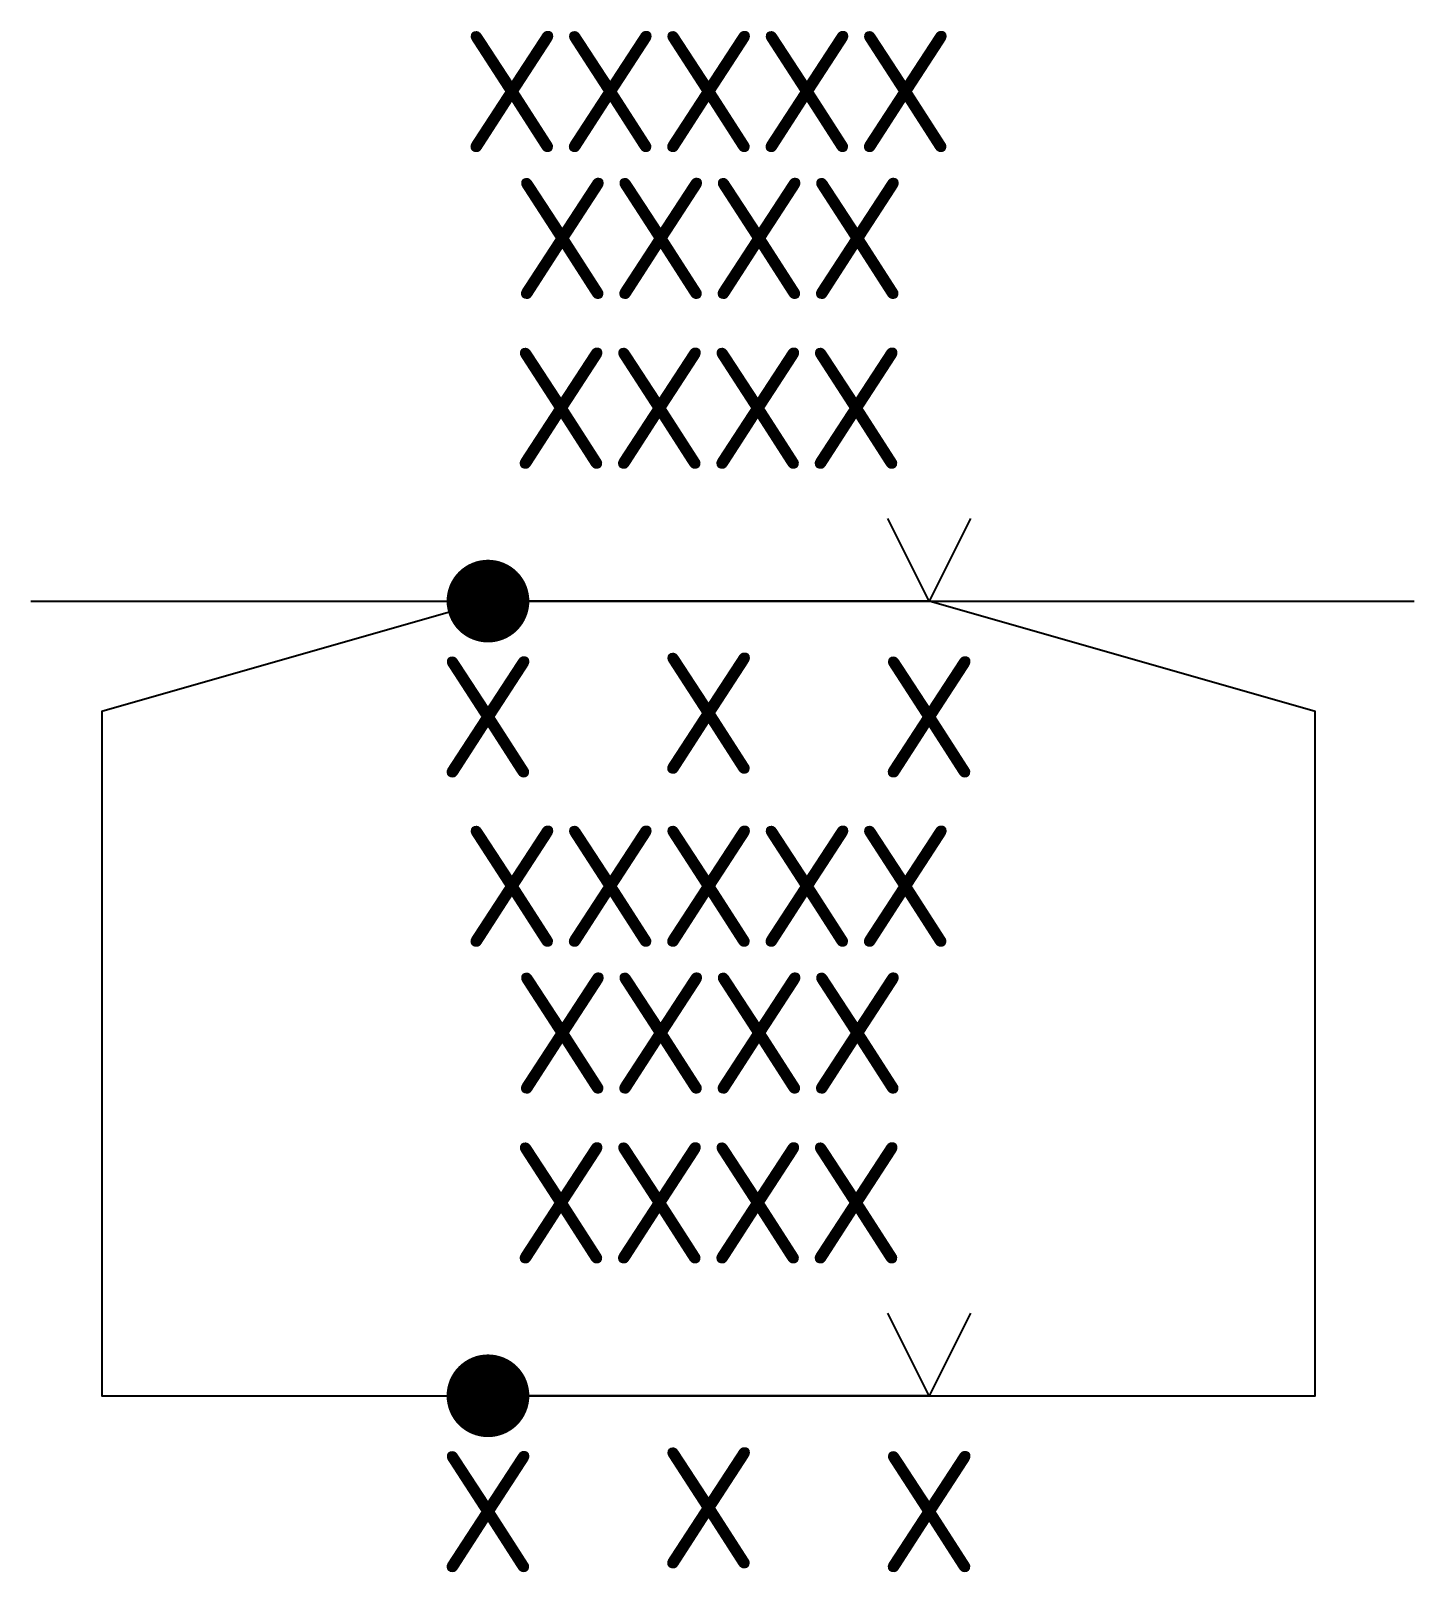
# Model space of a CAD drawing. Header units: millimetres. Extents: x 90.5 to 115.6, y 125.9 to 153.8.
import ezdxf
from ezdxf.enums import TextEntityAlignment as Align

# ---------------------------------------------------------------- set-up
doc = ezdxf.new("R2010")
doc.units = ezdxf.units.MM
doc.header["$MEASUREMENT"] = 0
doc.styles.add('ISOCP', font='isocp.shx')

# ---------------------------------------------------------------- blocks, each defined once
blk = doc.blocks.new('Front_Contact')
at = {"color": 0}
for points in [[(8.75, 1.5), (8, 0), (7.25, 1.5)], [(8, 0), (0, 0)]]:
    blk.add_lwpolyline(points, dxfattribs=at)
at = {"color": 0, "const_width": 0.75}
blk.add_lwpolyline([(-0.375, 0, 1), (0.375, 0, 1)], format="xyb", close=True, dxfattribs=at)
at = {"style": 'ISOCP'}
for tag, p in [('R(POS)', (4, 9.244)), ('S_NAME', (4.023, 6.58)), ('R_NAME', (4, 3.5)), ('C', (4, -2.032))]:
    blk.add_attdef(tag, text='', height=2.2, dxfattribs=at).set_placement(p, align=Align.MIDDLE_CENTER)
at = {"color": 0, "style": 'ISOCP'}
for tag, p in [('A', (0, -1)), ('F', (8, -1))]:
    blk.add_attdef(tag, text='', height=2.2, dxfattribs=at).set_placement(p, align=Align.TOP_CENTER)
at = {"style": 'ISOCP', "flags": 5}
for tag, p in [('WIRING', (3.942, -5.369)), ('DOC', (4.245, -9.101))]:
    blk.add_attdef(tag, text='', height=2, dxfattribs=at).set_placement(p, align=Align.MIDDLE_CENTER)

msp = doc.modelspace()

# ---------------------------------------------------------------- linework, layer by layer
msp.add_line((90.536, 143.499), (115.622, 143.499))
msp.add_lwpolyline([(98.826, 143.499), (91.826, 141.499), (91.826, 129.084), (113.826, 129.084), (113.826, 141.499), (106.826, 143.499)])

# ---------------------------------------------------------------- block references
for p in [(98.826, 143.499), (98.826, 129.084)]:
    msp.add_blockref('Front_Contact', p).add_auto_attribs({'R(POS)': 'XXXXX', 'R_NAME': 'XXXX', 'A': 'X', 'F': 'X', 'C': 'X', 'S_NAME': 'XXXX'})

doc.saveas('drawing.dxf')
